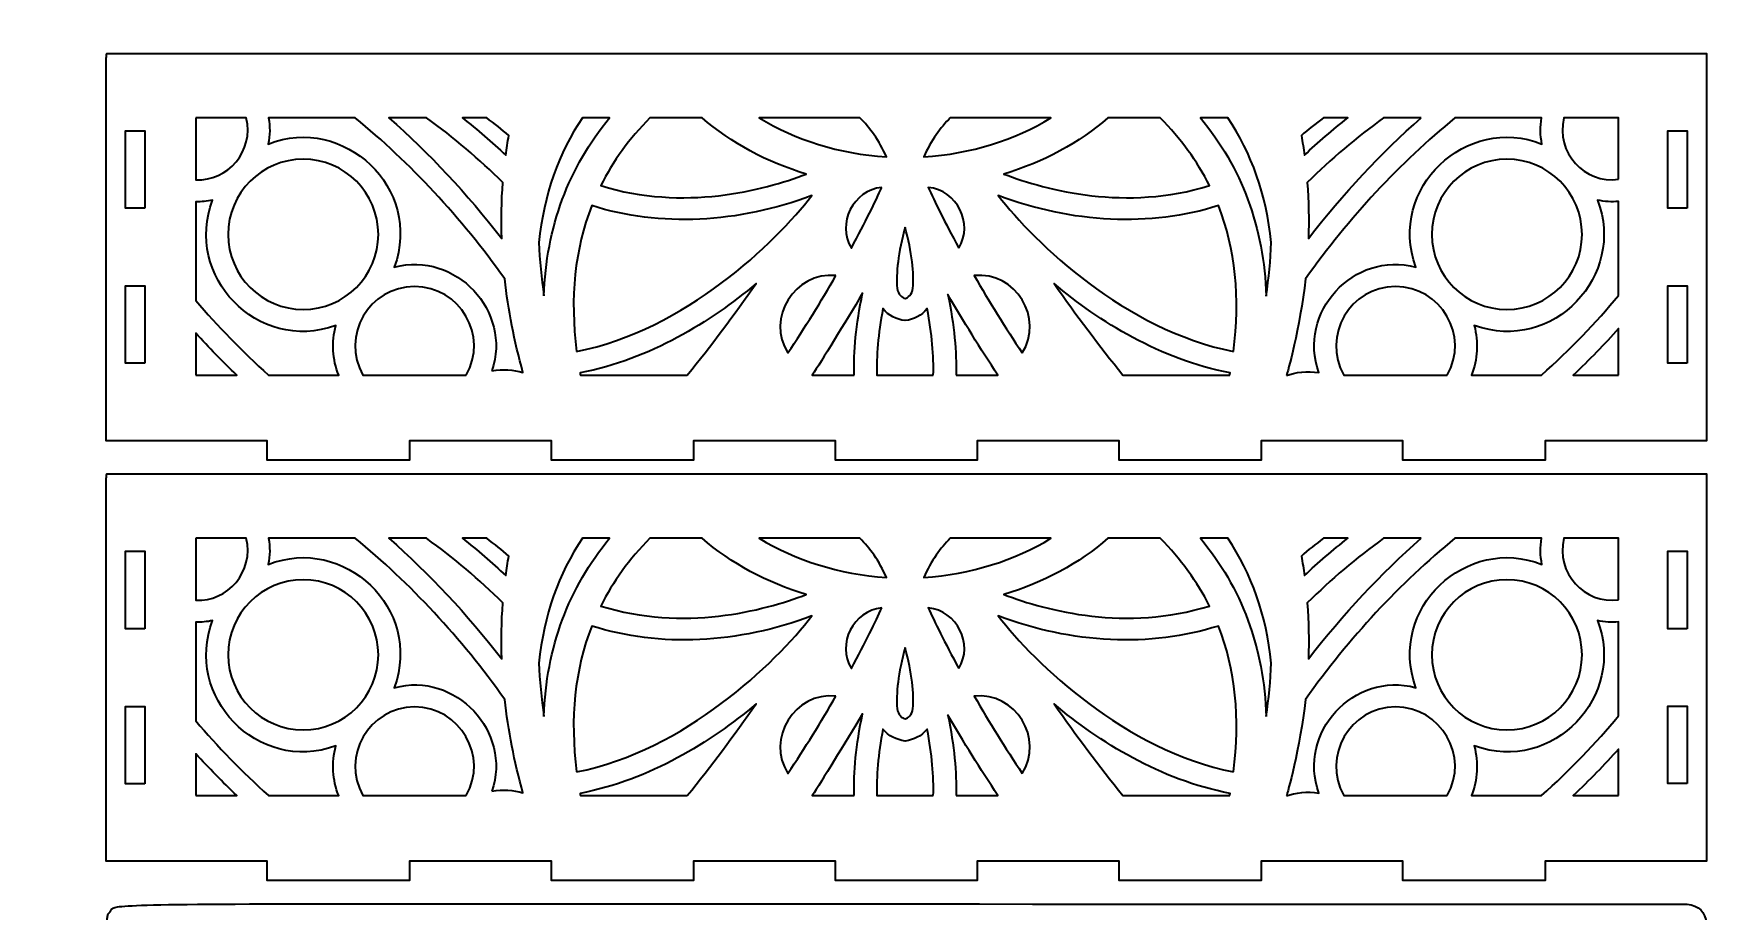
# Model space of a CAD drawing. Header units: inches. Extents: x 9 to 406, y -4 to 400.
# Drawn here: x 10.8 to 271.8, y 134.1 to 270.1 of the extents above; entities that cross this region are included whole.
import ezdxf

# ---------------------------------------------------------------- set-up
doc = ezdxf.new("R2010")
doc.units = ezdxf.units.IN
doc.header["$MEASUREMENT"] = 0
doc.layers.add('_U+0421_U+043B_U+043E_U+0439 1', color=7, linetype='Continuous')

msp = doc.modelspace()

# ---------------------------------------------------------------- linework, layer by layer
at = {"layer": '_U+0421_U+043B_U+043E_U+0439 1', "color": 250, "lineweight": 35, "true_color": 0x373435}
for points in [[(27.98, 243.06), (24.98, 243.06), (24.98, 255.05), (27.98, 255.05), (27.98, 243.06)], [(266.99, 243.06), (263.99, 243.06), (263.99, 255.05), (266.99, 255.05), (266.99, 243.06)], [(27.98, 219.04), (24.98, 219.04), (24.98, 231.03), (27.98, 231.03), (27.98, 219.04)], [(266.99, 219.07), (263.99, 219.07), (263.99, 231.07), (266.99, 231.07), (266.99, 219.07)], [(27.98, 177.91), (24.98, 177.91), (24.98, 189.91), (27.98, 189.91), (27.98, 177.91)], [(266.99, 177.91), (263.99, 177.91), (263.99, 189.91), (266.99, 189.91), (266.99, 177.91)], [(27.98, 153.89), (24.98, 153.89), (24.98, 165.88), (27.98, 165.88), (27.98, 153.89)], [(266.99, 153.92), (263.99, 153.92), (263.99, 165.92), (266.99, 165.92), (266.99, 153.92)]]:
    msp.add_lwpolyline(points, dxfattribs=at)
for points, knots in [([(22.1, 267.05), (21.93, 266.57), (21.99, 270.11), (21.99, 207.04), (21.99, 207.04), (46.96, 207.04), (46.96, 207.04), (46.96, 207.04), (46.96, 204.04), (46.96, 204.04), (46.96, 204.04), (68.98, 204.04), (68.98, 204.04), (68.98, 204.04), (68.98, 207.04), (68.98, 207.04), (68.98, 207.04), (90.99, 207.04), (90.99, 207.04), (90.99, 207.04), (90.99, 204.04), (90.99, 204.04), (90.99, 204.04), (113, 204.04), (113, 204.04), (113, 204.04), (113, 207.04), (113, 207.04), (113, 207.04), (135.02, 207.04), (135.02, 207.04), (135.02, 207.04), (135.02, 204.04), (135.02, 204.04), (135.02, 204.04), (156.96, 204.04), (156.96, 204.04), (156.96, 204.04), (156.96, 207.04), (156.96, 207.04), (156.96, 207.04), (178.97, 207.04), (178.97, 207.04), (178.97, 207.04), (178.97, 204.04), (178.97, 204.04), (178.97, 204.04), (200.98, 204.04), (200.98, 204.04), (200.98, 204.04), (200.98, 207.04), (200.98, 207.04), (200.98, 207.04), (222.96, 207.04), (222.96, 207.04), (222.96, 207.04), (222.96, 204.04), (222.96, 204.04), (222.96, 204.04), (244.98, 204.04), (244.98, 204.04), (244.98, 204.04), (244.98, 207.04), (244.98, 207.04), (244.98, 207.04), (269.99, 207.04), (269.99, 207.04), (269.99, 207.04), (269.99, 267.05), (269.99, 267.05), (269.99, 267.05), (22.1, 267.05), (22.1, 267.05), (22.1, 267.05), (22.1, 267.05), (22.1, 267.05)], [0, 0, 0, 0, 1, 1, 1, 2, 2, 2, 3, 3, 3, 4, 4, 4, 5, 5, 5, 6, 6, 6, 7, 7, 7, 8, 8, 8, 9, 9, 9, 10, 10, 10, 11, 11, 11, 12, 12, 12, 13, 13, 13, 14, 14, 14, 15, 15, 15, 16, 16, 16, 17, 17, 17, 18, 18, 18, 19, 19, 19, 20, 20, 20, 21, 21, 21, 22, 22, 22, 23, 23, 23, 24, 24, 24, 25, 25, 25, 25]), ([(35.88, 257.07), (35.88, 257.07), (43.69, 257.07), (43.69, 257.07), (44.98, 251.94), (40.81, 247.17), (35.88, 247.49), (35.88, 247.49), (35.88, 257.07), (35.88, 257.07)], [0, 0, 0, 0, 1, 1, 1, 2, 2, 2, 3, 3, 3, 3]), ([(81.78, 217.88), (84.86, 227.09), (76.18, 236.49), (66.64, 233.93), (71.09, 246.21), (58.82, 257.63), (47.1, 253.02), (47.38, 254.38), (47.4, 255.74), (47.17, 257.07), (47.17, 257.07), (60.58, 257.07), (60.58, 257.07), (69.11, 250.11), (76.99, 241.64), (83.75, 232.11), (84.28, 227.33), (85.23, 222.47), (86.58, 217.61), (85.08, 218.07), (83.45, 218.19), (81.78, 217.88)], [0, 0, 0, 0, 1, 1, 1, 2, 2, 2, 3, 3, 3, 4, 4, 4, 5, 5, 5, 6, 6, 6, 7, 7, 7, 7]), ([(71.64, 257.07), (75.86, 254.02), (79.83, 250.67), (83.47, 247.05), (83.24, 244.13), (83.19, 241.3), (83.29, 238.38), (77.91, 245.34), (72.01, 251.63), (65.81, 257.07), (65.81, 257.07), (71.64, 257.07), (71.64, 257.07), (71.64, 257.07), (71.64, 257.07), (71.64, 257.07)], [0, 0, 0, 0, 1, 1, 1, 2, 2, 2, 3, 3, 3, 4, 4, 4, 5, 5, 5, 5]), ([(80.96, 257.07), (82.18, 256.17), (83.32, 255.26), (84.38, 254.33), (84.2, 253.32), (84.05, 252.3), (83.91, 251.3), (81.77, 253.31), (79.53, 255.23), (77.2, 257.07), (77.2, 257.07), (80.96, 257.07), (80.96, 257.07), (80.96, 257.07), (80.96, 257.07), (80.96, 257.07)], [0, 0, 0, 0, 1, 1, 1, 2, 2, 2, 3, 3, 3, 4, 4, 4, 5, 5, 5, 5]), ([(89.84, 229.47), (89.43, 232.25), (89.16, 235.01), (89.04, 237.75), (89.82, 245.17), (92.11, 251.65), (95.8, 257.07), (95.8, 257.07), (99.98, 257.07), (99.98, 257.07), (93.7, 249.41), (90.15, 240.16), (89.84, 229.47)], [0, 0, 0, 0, 1, 1, 1, 2, 2, 2, 3, 3, 3, 4, 4, 4, 4]), ([(114.35, 257.07), (118.82, 253.21), (124.39, 250.19), (130.49, 248.36), (123.78, 245.8), (111.51, 242.59), (98.63, 246.57), (100.52, 250.35), (103.07, 253.86), (106.26, 257.07), (106.26, 257.07), (114.35, 257.07), (114.35, 257.07), (114.35, 257.07), (114.35, 257.07), (114.35, 257.07)], [0, 0, 0, 0, 1, 1, 1, 2, 2, 2, 3, 3, 3, 4, 4, 4, 5, 5, 5, 5]), ([(138.81, 257.07), (140.29, 255.58), (141.8, 253.57), (142.9, 251.01), (135.57, 251.52), (128.8, 253.63), (123.2, 257.07), (123.2, 257.07), (138.81, 257.07), (138.81, 257.07)], [0, 0, 0, 0, 1, 1, 1, 2, 2, 2, 3, 3, 3, 3]), ([(152.78, 257.07), (152.78, 257.07), (168.4, 257.07), (168.4, 257.07), (162.8, 253.63), (156.03, 251.52), (148.7, 251.01), (149.79, 253.57), (151.31, 255.58), (152.78, 257.07)], [0, 0, 0, 0, 1, 1, 1, 2, 2, 2, 3, 3, 3, 3]), ([(185.34, 257.07), (188.52, 253.86), (191.08, 250.35), (192.97, 246.57), (180.08, 242.59), (167.81, 245.8), (161.11, 248.36), (167.21, 250.19), (172.78, 253.21), (177.24, 257.07), (177.24, 257.07), (185.34, 257.07), (185.34, 257.07), (185.34, 257.07), (185.34, 257.07), (185.34, 257.07)], [0, 0, 0, 0, 1, 1, 1, 2, 2, 2, 3, 3, 3, 4, 4, 4, 5, 5, 5, 5]), ([(201.76, 229.46), (201.44, 240.09), (197.9, 249.44), (191.59, 257.07), (191.59, 257.07), (195.8, 257.07), (195.8, 257.07), (199.48, 251.65), (201.77, 245.17), (202.55, 237.75), (202.43, 235), (202.17, 232.24), (201.76, 229.46)], [0, 0, 0, 0, 1, 1, 1, 2, 2, 2, 3, 3, 3, 4, 4, 4, 4]), ([(204.89, 217.15), (205.03, 217.5), (207, 224.43), (207.85, 232.11), (214.61, 241.64), (222.49, 250.11), (231.01, 257.07), (231.01, 257.07), (244.43, 257.07), (244.43, 257.07), (244.19, 255.74), (244.21, 254.38), (244.5, 253.02), (232.82, 257.63), (220.5, 246.23), (224.95, 233.93), (215.31, 236.53), (206.56, 226.89), (209.92, 217.59), (208.13, 217.89), (206.29, 217.67), (204.89, 217.15)], [0, 0, 0, 0, 1, 1, 1, 2, 2, 2, 3, 3, 3, 4, 4, 4, 5, 5, 5, 6, 6, 6, 7, 7, 7, 7]), ([(210.64, 257.07), (210.64, 257.07), (214.4, 257.07), (214.4, 257.07), (212.07, 255.23), (209.83, 253.31), (207.69, 251.3), (207.55, 252.31), (207.39, 253.32), (207.21, 254.33), (208.27, 255.26), (209.42, 256.17), (210.64, 257.07)], [0, 0, 0, 0, 1, 1, 1, 2, 2, 2, 3, 3, 3, 4, 4, 4, 4]), ([(225.78, 257.07), (219.59, 251.63), (213.68, 245.34), (208.31, 238.38), (208.41, 241.3), (208.35, 244.13), (208.13, 247.05), (211.76, 250.67), (215.74, 254.02), (219.96, 257.07), (219.96, 257.07), (225.78, 257.07), (225.78, 257.07)], [0, 0, 0, 0, 1, 1, 1, 2, 2, 2, 3, 3, 3, 4, 4, 4, 4]), ([(256.37, 247.55), (251.17, 246.81), (246.55, 251.68), (247.9, 257.07), (247.9, 257.07), (256.37, 257.07), (256.37, 257.07), (256.37, 257.07), (256.37, 247.55), (256.37, 247.55)], [0, 0, 0, 0, 1, 1, 1, 2, 2, 2, 3, 3, 3, 3]), ([(52.53, 250.66), (58.95, 250.66), (64.17, 245.44), (64.17, 239.02), (64.17, 232.6), (58.95, 227.38), (52.53, 227.38), (46.11, 227.38), (40.89, 232.6), (40.89, 239.02), (40.89, 245.44), (46.11, 250.66), (52.53, 250.66)], [0, 0, 0, 0, 1, 1, 1, 2, 2, 2, 3, 3, 3, 4, 4, 4, 4]), ([(250.71, 239.02), (250.71, 232.6), (245.49, 227.38), (239.07, 227.38), (232.65, 227.38), (227.43, 232.6), (227.43, 239.02), (227.43, 245.44), (232.65, 250.66), (239.07, 250.66), (245.49, 250.66), (250.71, 245.44), (250.71, 239.02)], [0, 0, 0, 0, 1, 1, 1, 2, 2, 2, 3, 3, 3, 4, 4, 4, 4]), ([(142.2, 246.29), (141.22, 244.17), (139.66, 240.94), (137.47, 236.9), (135.17, 240.68), (137.75, 245.88), (142.2, 246.29)], [0, 0, 0, 0, 1, 1, 1, 2, 2, 2, 2]), ([(154.13, 236.9), (151.93, 240.94), (150.37, 244.17), (149.4, 246.29), (153.85, 245.88), (156.43, 240.68), (154.13, 236.9)], [0, 0, 0, 0, 1, 1, 1, 2, 2, 2, 2]), ([(47.15, 217.2), (42.99, 220.95), (39.23, 224.84), (35.88, 228.77), (35.88, 228.77), (35.88, 244.08), (35.88, 244.08), (36.75, 244.05), (37.62, 244.13), (38.48, 244.32), (34, 232.67), (45.34, 220.5), (57.6, 224.9), (56.89, 222.3), (57.05, 219.63), (58.02, 217.2), (58.02, 217.2), (47.15, 217.2), (47.15, 217.2)], [0, 0, 0, 0, 1, 1, 1, 2, 2, 2, 3, 3, 3, 4, 4, 4, 5, 5, 5, 6, 6, 6, 6]), ([(94.9, 220.87), (93.82, 229.18), (94.61, 236.78), (97.25, 243.47), (107.77, 240.13), (119.97, 240.71), (131.35, 245.05), (125.67, 237.66), (111.76, 224.23), (94.9, 220.87)], [0, 0, 0, 0, 1, 1, 1, 2, 2, 2, 3, 3, 3, 3]), ([(196.69, 220.87), (179.84, 224.23), (165.93, 237.66), (160.24, 245.05), (171.63, 240.71), (183.83, 240.13), (194.35, 243.47), (196.99, 236.78), (197.77, 229.18), (196.69, 220.87)], [0, 0, 0, 0, 1, 1, 1, 2, 2, 2, 3, 3, 3, 3]), ([(256.37, 229.55), (252.86, 225.35), (248.88, 221.2), (244.45, 217.2), (244.45, 217.2), (233.57, 217.2), (233.57, 217.2), (234.54, 219.63), (234.7, 222.3), (234, 224.9), (246.34, 220.46), (257.56, 232.75), (253.12, 244.32), (254.2, 244.09), (255.3, 244.02), (256.37, 244.12), (256.37, 244.12), (256.37, 229.55), (256.37, 229.55)], [0, 0, 0, 0, 1, 1, 1, 2, 2, 2, 3, 3, 3, 4, 4, 4, 5, 5, 5, 6, 6, 6, 6]), ([(145.8, 240.16), (146.84, 236.2), (147.25, 232.96), (147.01, 230.67), (146.9, 229.63), (146.24, 229.23), (145.8, 229.08), (145.36, 229.23), (144.69, 229.63), (144.58, 230.67), (144.34, 232.96), (144.76, 236.2), (145.8, 240.16)], [0, 0, 0, 0, 1, 1, 1, 2, 2, 2, 3, 3, 3, 4, 4, 4, 4]), ([(135.08, 232.62), (132.77, 228.61), (130.28, 224.59), (127.64, 220.64), (124.23, 225.94), (128.64, 233.32), (135.08, 232.62)], [0, 0, 0, 0, 1, 1, 1, 2, 2, 2, 2]), ([(163.96, 220.64), (161.32, 224.59), (158.82, 228.61), (156.52, 232.62), (162.9, 233.33), (167.39, 225.98), (163.96, 220.64)], [0, 0, 0, 0, 1, 1, 1, 2, 2, 2, 2]), ([(77.79, 217.2), (77.79, 217.2), (61.78, 217.2), (61.78, 217.2), (58.32, 223.24), (62.7, 230.94), (69.79, 230.94), (76.87, 230.94), (81.26, 223.25), (77.79, 217.2)], [0, 0, 0, 0, 1, 1, 1, 2, 2, 2, 3, 3, 3, 3]), ([(112.04, 217.2), (112.04, 217.2), (95.49, 217.2), (95.49, 217.2), (95.47, 217.31), (95.45, 217.42), (95.43, 217.54), (106.34, 219.67), (115.62, 225.44), (122.71, 231.4), (119.31, 226.55), (115.75, 221.81), (112.04, 217.2)], [0, 0, 0, 0, 1, 1, 1, 2, 2, 2, 3, 3, 3, 4, 4, 4, 4]), ([(137.91, 217.2), (137.91, 217.2), (131.41, 217.2), (131.41, 217.2), (132.8, 219.35), (136.47, 225.28), (139.21, 229.89), (138.21, 225.05), (137.77, 220.83), (137.91, 217.2)], [0, 0, 0, 0, 1, 1, 1, 2, 2, 2, 3, 3, 3, 3]), ([(196.1, 217.2), (196.1, 217.2), (179.56, 217.2), (179.56, 217.2), (175.85, 221.81), (172.29, 226.55), (168.89, 231.4), (175.98, 225.44), (185.25, 219.67), (196.17, 217.54), (196.14, 217.42), (196.12, 217.31), (196.1, 217.2)], [0, 0, 0, 0, 1, 1, 1, 2, 2, 2, 3, 3, 3, 4, 4, 4, 4]), ([(229.82, 217.2), (229.82, 217.2), (213.8, 217.2), (213.8, 217.2), (210.34, 223.24), (214.72, 230.94), (221.81, 230.94), (228.88, 230.94), (233.28, 223.27), (229.82, 217.2)], [0, 0, 0, 0, 1, 1, 1, 2, 2, 2, 3, 3, 3, 3]), ([(150.17, 217.2), (150.17, 217.2), (141.43, 217.2), (141.43, 217.2), (141.32, 220.14), (141.63, 223.57), (142.36, 227.51), (143.27, 226.39), (144.41, 225.86), (145.8, 225.65), (147.18, 225.87), (148.33, 226.38), (149.23, 227.51), (149.97, 223.58), (150.28, 220.14), (150.17, 217.2)], [0, 0, 0, 0, 1, 1, 1, 2, 2, 2, 3, 3, 3, 4, 4, 4, 5, 5, 5, 5]), ([(153.69, 217.2), (153.82, 220.77), (153.4, 224.92), (152.43, 229.68), (154.86, 225.51), (157.45, 221.34), (160.19, 217.2), (160.19, 217.2), (153.69, 217.2), (153.69, 217.2)], [0, 0, 0, 0, 1, 1, 1, 2, 2, 2, 3, 3, 3, 3]), ([(35.88, 217.2), (35.88, 217.2), (35.88, 223.69), (35.88, 223.69), (37.9, 221.48), (40.03, 219.31), (42.25, 217.2), (42.25, 217.2), (35.88, 217.2), (35.88, 217.2)], [0, 0, 0, 0, 1, 1, 1, 2, 2, 2, 3, 3, 3, 3]), ([(256.37, 217.2), (256.37, 217.2), (249.35, 217.2), (249.35, 217.2), (251.81, 219.55), (254.16, 221.96), (256.37, 224.42), (256.37, 224.42), (256.37, 217.2), (256.37, 217.2)], [0, 0, 0, 0, 1, 1, 1, 2, 2, 2, 3, 3, 3, 3]), ([(22.1, 201.9), (21.93, 201.42), (21.99, 204.97), (21.99, 141.89), (21.99, 141.89), (46.96, 141.89), (46.96, 141.89), (46.96, 141.89), (46.96, 138.9), (46.96, 138.9), (46.96, 138.9), (68.98, 138.9), (68.98, 138.9), (68.98, 138.9), (68.98, 141.89), (68.98, 141.89), (68.98, 141.89), (90.99, 141.89), (90.99, 141.89), (90.99, 141.89), (90.99, 138.9), (90.99, 138.9), (90.99, 138.9), (113, 138.9), (113, 138.9), (113, 138.9), (113, 141.89), (113, 141.89), (113, 141.89), (135.02, 141.89), (135.02, 141.89), (135.02, 141.89), (135.02, 138.9), (135.02, 138.9), (135.02, 138.9), (156.96, 138.9), (156.96, 138.9), (156.96, 138.9), (156.96, 141.89), (156.96, 141.89), (156.96, 141.89), (178.97, 141.89), (178.97, 141.89), (178.97, 141.89), (178.97, 138.9), (178.97, 138.9), (178.97, 138.9), (200.98, 138.9), (200.98, 138.9), (200.98, 138.9), (200.98, 141.89), (200.98, 141.89), (200.98, 141.89), (222.96, 141.89), (222.96, 141.89), (222.96, 141.89), (222.96, 138.9), (222.96, 138.9), (222.96, 138.9), (244.98, 138.9), (244.98, 138.9), (244.98, 138.9), (244.98, 141.89), (244.98, 141.89), (244.98, 141.89), (269.99, 141.89), (269.99, 141.89), (269.99, 141.89), (269.99, 201.9), (269.99, 201.9), (269.99, 201.9), (22.1, 201.9), (22.1, 201.9), (22.1, 201.9), (22.1, 201.9), (22.1, 201.9)], [0, 0, 0, 0, 1, 1, 1, 2, 2, 2, 3, 3, 3, 4, 4, 4, 5, 5, 5, 6, 6, 6, 7, 7, 7, 8, 8, 8, 9, 9, 9, 10, 10, 10, 11, 11, 11, 12, 12, 12, 13, 13, 13, 14, 14, 14, 15, 15, 15, 16, 16, 16, 17, 17, 17, 18, 18, 18, 19, 19, 19, 20, 20, 20, 21, 21, 21, 22, 22, 22, 23, 23, 23, 24, 24, 24, 25, 25, 25, 25]), ([(35.88, 191.92), (35.88, 191.92), (43.69, 191.92), (43.69, 191.92), (44.98, 186.8), (40.81, 182.03), (35.88, 182.34), (35.88, 182.34), (35.88, 191.92), (35.88, 191.92)], [0, 0, 0, 0, 1, 1, 1, 2, 2, 2, 3, 3, 3, 3]), ([(81.78, 152.73), (84.86, 161.95), (76.18, 171.34), (66.64, 168.78), (71.09, 181.06), (58.82, 192.49), (47.1, 187.88), (47.38, 189.23), (47.4, 190.6), (47.17, 191.92), (47.17, 191.92), (60.58, 191.92), (60.58, 191.92), (69.11, 184.96), (76.99, 176.49), (83.75, 166.96), (84.28, 162.19), (85.23, 157.32), (86.58, 152.46), (85.08, 152.93), (83.45, 153.05), (81.78, 152.73)], [0, 0, 0, 0, 1, 1, 1, 2, 2, 2, 3, 3, 3, 4, 4, 4, 5, 5, 5, 6, 6, 6, 7, 7, 7, 7]), ([(71.64, 191.92), (75.86, 188.88), (79.83, 185.52), (83.47, 181.9), (83.24, 178.98), (83.19, 176.15), (83.29, 173.24), (77.91, 180.19), (72.01, 186.48), (65.81, 191.92), (65.81, 191.92), (71.64, 191.92), (71.64, 191.92)], [0, 0, 0, 0, 1, 1, 1, 2, 2, 2, 3, 3, 3, 4, 4, 4, 4]), ([(80.96, 191.92), (82.18, 191.02), (83.32, 190.11), (84.38, 189.18), (84.2, 188.17), (84.05, 187.16), (83.91, 186.16), (81.77, 188.16), (79.53, 190.09), (77.2, 191.92), (77.2, 191.92), (80.96, 191.92), (80.96, 191.92)], [0, 0, 0, 0, 1, 1, 1, 2, 2, 2, 3, 3, 3, 4, 4, 4, 4]), ([(89.84, 164.33), (89.43, 167.1), (89.16, 169.86), (89.04, 172.6), (89.82, 180.03), (92.11, 186.5), (95.8, 191.92), (95.8, 191.92), (99.98, 191.92), (99.98, 191.92), (93.7, 184.26), (90.15, 175.01), (89.84, 164.33)], [0, 0, 0, 0, 1, 1, 1, 2, 2, 2, 3, 3, 3, 4, 4, 4, 4]), ([(114.35, 191.92), (118.82, 188.06), (124.39, 185.04), (130.49, 183.22), (123.78, 180.65), (111.51, 177.44), (98.63, 181.43), (100.52, 185.2), (103.07, 188.71), (106.26, 191.92), (106.26, 191.92), (114.35, 191.92), (114.35, 191.92)], [0, 0, 0, 0, 1, 1, 1, 2, 2, 2, 3, 3, 3, 4, 4, 4, 4]), ([(138.81, 191.92), (140.29, 190.43), (141.8, 188.43), (142.9, 185.86), (135.57, 186.38), (128.8, 188.49), (123.2, 191.92), (123.2, 191.92), (138.81, 191.92), (138.81, 191.92)], [0, 0, 0, 0, 1, 1, 1, 2, 2, 2, 3, 3, 3, 3]), ([(152.78, 191.92), (152.78, 191.92), (168.4, 191.92), (168.4, 191.92), (162.8, 188.49), (156.03, 186.38), (148.7, 185.86), (149.79, 188.43), (151.31, 190.43), (152.78, 191.92)], [0, 0, 0, 0, 1, 1, 1, 2, 2, 2, 3, 3, 3, 3]), ([(185.34, 191.92), (188.52, 188.71), (191.08, 185.2), (192.97, 181.43), (180.08, 177.44), (167.81, 180.66), (161.11, 183.22), (167.21, 185.04), (172.78, 188.06), (177.24, 191.92), (177.24, 191.92), (185.34, 191.92), (185.34, 191.92)], [0, 0, 0, 0, 1, 1, 1, 2, 2, 2, 3, 3, 3, 4, 4, 4, 4]), ([(201.76, 164.32), (201.44, 174.95), (197.9, 184.29), (191.59, 191.92), (191.59, 191.92), (195.8, 191.92), (195.8, 191.92), (199.48, 186.5), (201.77, 180.03), (202.55, 172.6), (202.43, 169.86), (202.17, 167.09), (201.76, 164.32)], [0, 0, 0, 0, 1, 1, 1, 2, 2, 2, 3, 3, 3, 4, 4, 4, 4]), ([(204.89, 152), (205.03, 152.35), (207, 159.28), (207.85, 166.96), (214.61, 176.49), (222.49, 184.96), (231.01, 191.92), (231.01, 191.92), (244.43, 191.92), (244.43, 191.92), (244.19, 190.6), (244.21, 189.23), (244.5, 187.88), (232.82, 192.49), (220.5, 181.08), (224.95, 168.78), (215.31, 171.38), (206.56, 161.74), (209.92, 152.44), (208.13, 152.74), (206.29, 152.52), (204.89, 152)], [0, 0, 0, 0, 1, 1, 1, 2, 2, 2, 3, 3, 3, 4, 4, 4, 5, 5, 5, 6, 6, 6, 7, 7, 7, 7]), ([(210.64, 191.92), (210.64, 191.92), (214.4, 191.92), (214.4, 191.92), (212.07, 190.09), (209.83, 188.16), (207.69, 186.16), (207.55, 187.16), (207.39, 188.17), (207.21, 189.18), (208.27, 190.11), (209.42, 191.02), (210.64, 191.92)], [0, 0, 0, 0, 1, 1, 1, 2, 2, 2, 3, 3, 3, 4, 4, 4, 4]), ([(225.78, 191.92), (219.59, 186.48), (213.68, 180.19), (208.31, 173.24), (208.41, 176.15), (208.35, 178.98), (208.13, 181.9), (211.76, 185.52), (215.74, 188.88), (219.96, 191.92), (219.96, 191.92), (225.78, 191.92), (225.78, 191.92)], [0, 0, 0, 0, 1, 1, 1, 2, 2, 2, 3, 3, 3, 4, 4, 4, 4]), ([(256.37, 182.4), (251.17, 181.67), (246.55, 186.53), (247.9, 191.92), (247.9, 191.92), (256.37, 191.92), (256.37, 191.92), (256.37, 191.92), (256.37, 182.4), (256.37, 182.4)], [0, 0, 0, 0, 1, 1, 1, 2, 2, 2, 3, 3, 3, 3]), ([(52.53, 185.51), (58.95, 185.51), (64.17, 180.29), (64.17, 173.87), (64.17, 167.46), (58.95, 162.24), (52.53, 162.24), (46.11, 162.24), (40.89, 167.46), (40.89, 173.87), (40.89, 180.29), (46.11, 185.51), (52.53, 185.51)], [0, 0, 0, 0, 1, 1, 1, 2, 2, 2, 3, 3, 3, 4, 4, 4, 4]), ([(250.71, 173.87), (250.71, 167.46), (245.49, 162.24), (239.07, 162.24), (232.65, 162.24), (227.43, 167.46), (227.43, 173.87), (227.43, 180.29), (232.65, 185.51), (239.07, 185.51), (245.49, 185.51), (250.71, 180.29), (250.71, 173.87)], [0, 0, 0, 0, 1, 1, 1, 2, 2, 2, 3, 3, 3, 4, 4, 4, 4]), ([(142.2, 181.14), (141.22, 179.02), (139.66, 175.79), (137.47, 171.75), (135.17, 175.53), (137.75, 180.74), (142.2, 181.14)], [0, 0, 0, 0, 1, 1, 1, 2, 2, 2, 2]), ([(154.13, 171.75), (151.93, 175.79), (150.37, 179.02), (149.4, 181.14), (153.85, 180.74), (156.43, 175.53), (154.13, 171.75)], [0, 0, 0, 0, 1, 1, 1, 2, 2, 2, 2]), ([(47.15, 152.05), (42.99, 155.8), (39.23, 159.69), (35.88, 163.62), (35.88, 163.62), (35.88, 178.93), (35.88, 178.93), (36.75, 178.9), (37.62, 178.99), (38.48, 179.18), (34, 167.53), (45.34, 155.35), (57.6, 159.75), (56.89, 157.15), (57.05, 154.48), (58.02, 152.05), (58.02, 152.05), (47.15, 152.05), (47.15, 152.05)], [0, 0, 0, 0, 1, 1, 1, 2, 2, 2, 3, 3, 3, 4, 4, 4, 5, 5, 5, 6, 6, 6, 6]), ([(94.9, 155.72), (93.82, 164.03), (94.61, 171.63), (97.25, 178.33), (107.77, 174.98), (119.97, 175.56), (131.35, 179.91), (125.67, 172.51), (111.76, 159.09), (94.9, 155.72)], [0, 0, 0, 0, 1, 1, 1, 2, 2, 2, 3, 3, 3, 3]), ([(196.69, 155.72), (179.84, 159.09), (165.93, 172.51), (160.24, 179.91), (171.63, 175.56), (183.83, 174.98), (194.35, 178.33), (196.99, 171.63), (197.77, 164.03), (196.69, 155.72)], [0, 0, 0, 0, 1, 1, 1, 2, 2, 2, 3, 3, 3, 3]), ([(256.37, 164.4), (252.86, 160.2), (248.88, 156.05), (244.45, 152.05), (244.45, 152.05), (233.57, 152.05), (233.57, 152.05), (234.54, 154.48), (234.7, 157.16), (234, 159.75), (246.34, 155.31), (257.56, 167.6), (253.12, 179.18), (254.2, 178.94), (255.3, 178.87), (256.37, 178.97), (256.37, 178.97), (256.37, 164.4), (256.37, 164.4)], [0, 0, 0, 0, 1, 1, 1, 2, 2, 2, 3, 3, 3, 4, 4, 4, 5, 5, 5, 6, 6, 6, 6]), ([(145.8, 175.02), (146.84, 171.05), (147.25, 167.81), (147.01, 165.53), (146.9, 164.48), (146.24, 164.08), (145.8, 163.93), (145.36, 164.08), (144.69, 164.48), (144.58, 165.53), (144.34, 167.81), (144.76, 171.05), (145.8, 175.02)], [0, 0, 0, 0, 1, 1, 1, 2, 2, 2, 3, 3, 3, 4, 4, 4, 4]), ([(135.08, 167.47), (132.77, 163.46), (130.28, 159.44), (127.64, 155.49), (124.23, 160.8), (128.64, 168.17), (135.08, 167.47)], [0, 0, 0, 0, 1, 1, 1, 2, 2, 2, 2]), ([(163.96, 155.49), (161.32, 159.44), (158.82, 163.46), (156.52, 167.47), (162.9, 168.18), (167.39, 160.83), (163.96, 155.49)], [0, 0, 0, 0, 1, 1, 1, 2, 2, 2, 2]), ([(77.79, 152.05), (77.79, 152.05), (61.78, 152.05), (61.78, 152.05), (58.32, 158.09), (62.7, 165.79), (69.79, 165.79), (76.87, 165.79), (81.26, 158.1), (77.79, 152.05)], [0, 0, 0, 0, 1, 1, 1, 2, 2, 2, 3, 3, 3, 3]), ([(112.04, 152.05), (112.04, 152.05), (95.49, 152.05), (95.49, 152.05), (95.47, 152.17), (95.45, 152.28), (95.43, 152.39), (106.34, 154.52), (115.62, 160.29), (122.71, 166.26), (119.31, 161.4), (115.75, 156.67), (112.04, 152.05)], [0, 0, 0, 0, 1, 1, 1, 2, 2, 2, 3, 3, 3, 4, 4, 4, 4]), ([(137.91, 152.05), (137.91, 152.05), (131.41, 152.05), (131.41, 152.05), (132.8, 154.21), (136.47, 160.13), (139.21, 164.74), (138.21, 159.9), (137.77, 155.68), (137.91, 152.05)], [0, 0, 0, 0, 1, 1, 1, 2, 2, 2, 3, 3, 3, 3]), ([(153.69, 152.05), (153.82, 155.62), (153.4, 159.78), (152.43, 164.53), (154.86, 160.37), (157.45, 156.19), (160.19, 152.05), (160.19, 152.05), (153.69, 152.05), (153.69, 152.05)], [0, 0, 0, 0, 1, 1, 1, 2, 2, 2, 3, 3, 3, 3]), ([(196.1, 152.05), (196.1, 152.05), (179.56, 152.05), (179.56, 152.05), (175.85, 156.67), (172.29, 161.4), (168.89, 166.26), (175.98, 160.29), (185.25, 154.52), (196.17, 152.39), (196.14, 152.28), (196.12, 152.17), (196.1, 152.05)], [0, 0, 0, 0, 1, 1, 1, 2, 2, 2, 3, 3, 3, 4, 4, 4, 4]), ([(229.82, 152.05), (229.82, 152.05), (213.8, 152.05), (213.8, 152.05), (210.34, 158.1), (214.72, 165.79), (221.81, 165.79), (228.88, 165.79), (233.28, 158.13), (229.82, 152.05)], [0, 0, 0, 0, 1, 1, 1, 2, 2, 2, 3, 3, 3, 3]), ([(150.17, 152.05), (150.17, 152.05), (141.43, 152.05), (141.43, 152.05), (141.32, 154.99), (141.63, 158.43), (142.36, 162.36), (143.27, 161.24), (144.41, 160.72), (145.8, 160.5), (147.18, 160.72), (148.33, 161.23), (149.23, 162.36), (149.97, 158.43), (150.28, 154.99), (150.17, 152.05)], [0, 0, 0, 0, 1, 1, 1, 2, 2, 2, 3, 3, 3, 4, 4, 4, 5, 5, 5, 5]), ([(256.37, 152.05), (256.37, 152.05), (249.35, 152.05), (249.35, 152.05), (251.81, 154.4), (254.16, 156.81), (256.37, 159.27), (256.37, 159.27), (256.37, 152.05), (256.37, 152.05)], [0, 0, 0, 0, 1, 1, 1, 2, 2, 2, 3, 3, 3, 3]), ([(35.88, 152.05), (35.88, 152.05), (35.88, 158.55), (35.88, 158.55), (37.9, 156.34), (40.03, 154.17), (42.25, 152.05), (42.25, 152.05), (35.88, 152.05), (35.88, 152.05)], [0, 0, 0, 0, 1, 1, 1, 2, 2, 2, 3, 3, 3, 3]), ([(266.99, 135.23), (10.76, 135.23), (24.1, 135.76), (22.62, 134.07), (21.68, 132.65), (21.99, 141.7), (21.99, 5.24), (22.15, 3.38), (23.24, 2.4), (24.98, 2.24), (281.22, 2.24), (267.87, 1.71), (269.35, 3.4), (270.3, 4.82), (269.99, -4.23), (269.99, 132.24), (269.82, 134.04), (268.82, 135.07), (266.99, 135.23)], [0, 0, 0, 0, 1, 1, 1, 2, 2, 2, 3, 3, 3, 4, 4, 4, 5, 5, 5, 6, 6, 6, 6])]:
    msp.add_open_spline(points, degree=3, knots=knots, dxfattribs=at)

doc.saveas('drawing.dxf')
